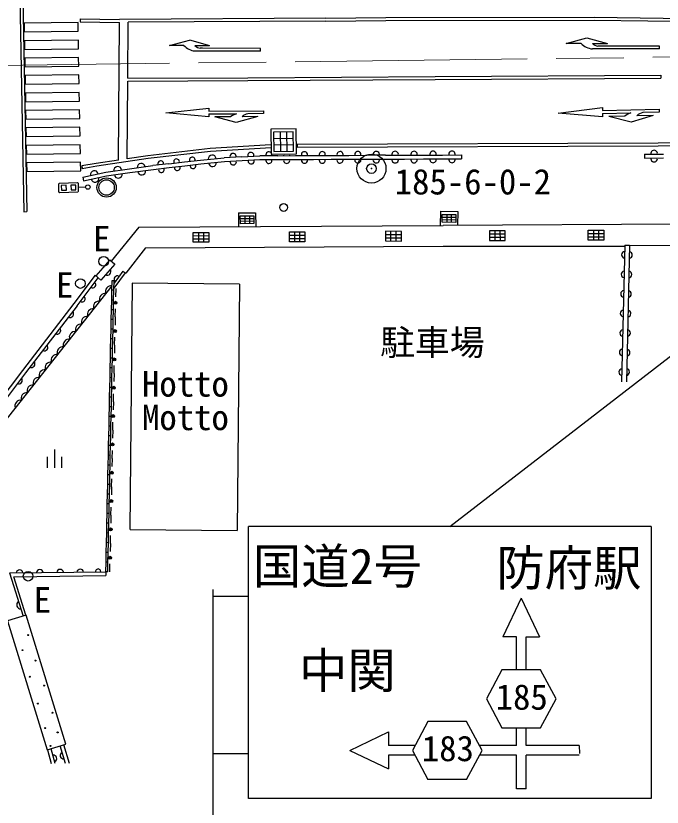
# Model space of a CAD drawing. Units: millimetres, scale not verified. Extents: x 40000 to 680000, y 20000 to 380000.
# Drawn here: x 268992 to 302420, y 256162 to 297063 of the extents above; entities that cross this region are included whole.
import ezdxf
from ezdxf.enums import TextEntityAlignment as Align

# ---------------------------------------------------------------- set-up
doc = ezdxf.new("R2010")
doc.units = ezdxf.units.MM
doc.header["$LTSCALE"] = 1000
doc.header["$PDMODE"] = 32
doc.header["$PDSIZE"] = 500
doc.linetypes.add('CHAIN', pattern=[18.5, 12, -1.5, 3.5, -1.5])
for name, color, linetype, lineweight in [('M-BGD', 7, 'Continuous', 25), ('M-BGD-EXST', 7, 'Continuous', 25), ('M-BMK', 2, 'CHAIN', 13), ('M-BMK-SRVR', 3, 'Continuous', 25), ('M-STR-STRC', 7, 'Continuous', 25)]:
    doc.layers.add(name, color=color, linetype=linetype, lineweight=lineweight)
doc.layers.add('M-BMK-HTXT', color=7, linetype='Continuous')
doc.styles.add('ＭＳ ゴシック', font='')
doc.styles.get('ＭＳ ゴシック').set_extended_font_data('MS Gothic')

msp = doc.modelspace()

# ---------------------------------------------------------------- linework, layer by layer
at = {"layer": 'M-BGD'}
for p, q in [((283335, 291071), (282326, 291055)), ((282326, 291055), (282342, 290059)), ((282662, 291061), (282678, 290064)), ((282999, 291066), (283014, 290069)), ((283350, 290075), (283335, 291071)), ((282332, 290723), (283340, 290739)), ((282337, 290391), (283345, 290407)), ((282342, 290059), (283350, 290075)), ((277717, 289513), (278536, 289610)), ((278536, 289610), (279762, 289731)), ((280688, 289780), (279762, 289731)), ((280688, 289780), (281614, 289830)), ((280699, 289581), (281620, 289630)), ((282539, 289834), (281614, 289830)), ((281620, 289630), (282540, 289634)), ((282539, 289834), (283459, 289838)), ((282540, 289634), (283460, 289638)), ((283459, 289838), (284379, 289843)), ((283460, 289638), (284380, 289643)), ((284379, 289843), (285299, 289847)), ((284380, 289643), (285300, 289647)), ((285299, 289847), (286219, 289851)), ((285300, 289647), (286220, 289651)), ((286219, 289851), (287139, 289856)), ((286220, 289651), (287140, 289656)), ((288119, 289859), (287139, 289856)), ((287140, 289656), (288120, 289659)), ((288119, 289859), (289099, 289862)), ((288120, 289659), (289100, 289662)), ((289099, 289862), (290079, 289866)), ((289100, 289662), (290080, 289666)), ((290079, 289866), (291059, 289869)), ((290080, 289666), (291060, 289669)), ((291059, 289869), (292039, 289872)), ((291060, 289669), (292039, 289672)), ((292039, 289872), (292039, 289672)), ((301508, 289912), (302496, 289915)), ((301508, 289912), (301509, 289712)), ((301509, 289712), (302496, 289715)), ((274866, 289161), (276083, 289319)), ((276901, 289416), (276083, 289319)), ((276108, 289120), (276925, 289217)), ((276901, 289416), (277717, 289513)), ((276925, 289217), (277741, 289314)), ((277741, 289314), (278558, 289412)), ((278558, 289412), (279777, 289532)), ((279777, 289532), (280699, 289581)), ((272456, 288732), (273649, 288984)), ((272497, 288537), (273684, 288787)), ((273649, 288984), (274866, 289161)), ((273684, 288787), (274894, 288963)), ((274894, 288963), (276108, 289120)), ((272456, 288732), (272497, 288537)), ((280503, 286875), (281391, 286885)), ((280503, 286875), (280511, 286169)), ((280601, 286717), (281303, 286726)), ((280835, 286720), (280839, 286321)), ((281069, 286723), (281073, 286323)), ((281303, 286726), (281307, 286326)), ((281391, 286885), (281399, 286173)), ((290950, 286960), (290941, 286224)), ((290950, 286960), (291843, 286949)), ((291040, 286398), (291045, 286799)), ((291045, 286799), (291751, 286791)), ((291280, 286796), (291275, 286395)), ((291515, 286794), (291510, 286392)), ((291751, 286791), (291746, 286389)), ((291843, 286949), (291834, 286229)), ((280606, 286318), (280601, 286717)), ((280602, 286584), (281304, 286592)), ((280604, 286451), (281306, 286459)), ((281307, 286326), (280606, 286318)), ((291746, 286389), (291040, 286398)), ((291042, 286532), (291747, 286523)), ((291043, 286665), (291749, 286657)), ((275346, 286142), (273931, 284383)), ((275346, 286142), (291090, 286225)), ((288118, 285925), (288117, 285425)), ((288938, 285923), (288118, 285925)), ((288390, 285424), (288391, 285924)), ((288663, 285423), (288665, 285923)), ((288937, 285423), (288938, 285923)), ((304138, 286304), (291090, 286225)), ((294300, 285956), (293496, 285955)), ((293496, 285955), (293497, 285442)), ((293764, 285955), (293765, 285442)), ((294032, 285956), (294033, 285443)), ((294301, 285443), (294300, 285956)), ((298592, 285982), (299404, 285983)), ((298592, 285461), (298592, 285982)), ((298863, 285982), (298863, 285461)), ((299133, 285983), (299134, 285462)), ((299404, 285983), (299405, 285462)), ((278163, 285867), (278966, 285872)), ((278167, 285362), (278163, 285867)), ((278164, 285698), (278967, 285704)), ((278166, 285530), (278968, 285536)), ((278431, 285869), (278434, 285364)), ((278698, 285871), (278702, 285366)), ((278966, 285872), (278969, 285368)), ((283139, 285895), (283933, 285897)), ((283141, 285385), (283139, 285895)), ((283140, 285725), (283934, 285727)), ((283140, 285555), (283935, 285557)), ((283404, 285896), (283406, 285386)), ((283669, 285896), (283670, 285387)), ((283933, 285897), (283935, 285387)), ((288117, 285758), (288937, 285756)), ((288117, 285591), (288937, 285589)), ((294301, 285785), (293496, 285784)), ((294301, 285614), (293497, 285613)), ((298592, 285808), (299405, 285809)), ((298592, 285635), (299405, 285636)), ((275705, 285063), (291094, 285161)), ((278969, 285368), (278167, 285362)), ((283935, 285387), (283141, 285385)), ((288117, 285425), (288937, 285423)), ((291094, 285161), (300483, 285160)), ((293497, 285442), (294301, 285443)), ((299405, 285462), (298592, 285461)), ((300484, 285213), (300318, 278151)), ((300484, 285213), (300734, 285207)), ((300734, 285207), (300568, 278145)), ((300734, 285207), (304100, 285193)), ((275705, 285063), (274675, 283756)), ((273847, 284456), (273123, 283631)), ((273847, 284456), (274110, 284225)), ((274110, 284225), (273386, 283400)), ((274527, 283865), (274070, 283244)), ((274527, 283865), (274675, 283756)), ((272158, 282066), (273248, 283521)), ((273386, 283400), (273097, 283654)), ((274648, 283776), (274065, 282983)), ((267095, 274430), (273967, 283100)), ((273962, 282877), (273973, 283379)), ((273973, 283379), (274073, 283376)), ((274062, 282875), (274073, 283376)), ((275009, 283253), (274883, 270511)), ((280557, 283198), (275009, 283253)), ((280557, 283198), (280431, 270457)), ((273952, 282375), (273962, 282877)), ((274062, 282875), (273962, 282877)), ((274052, 282373), (274062, 282875)), ((274064, 282968), (274058, 282973)), ((274164, 282966), (274155, 282547)), ((273941, 281874), (273952, 282375)), ((274052, 282373), (273952, 282375)), ((274041, 281871), (274052, 282373)), ((272158, 282066), (269492, 278618)), ((273930, 281372), (273941, 281874)), ((274041, 281871), (273941, 281874)), ((274030, 281370), (274041, 281871)), ((274133, 281502), (274142, 281920)), ((274133, 281502), (274124, 281083)), ((273919, 280870), (273930, 281372)), ((274030, 281370), (273930, 281372)), ((274019, 280868), (274030, 281370)), ((273908, 280368), (273919, 280870)), ((274019, 280868), (273919, 280870)), ((274008, 280366), (274019, 280868)), ((273897, 279867), (273908, 280368)), ((274008, 280366), (273908, 280368)), ((273997, 279865), (274008, 280366)), ((274101, 280037), (274110, 280456)), ((273887, 279365), (273897, 279867)), ((273997, 279865), (273897, 279867)), ((273987, 279363), (273997, 279865)), ((274101, 280037), (274092, 279619)), ((273876, 278863), (273887, 279365)), ((273987, 279363), (273887, 279365)), ((273976, 278861), (273987, 279363)), ((274070, 278573), (274079, 278991)), ((269492, 278618), (266302, 274392)), ((273865, 278362), (273876, 278863)), ((273976, 278861), (273876, 278863)), ((273965, 278359), (273976, 278861)), ((274070, 278573), (274061, 278155)), ((273854, 277860), (273865, 278362)), ((273965, 278359), (273865, 278362)), ((273954, 277858), (273965, 278359)), ((273843, 277358), (273854, 277860)), ((273954, 277858), (273854, 277860)), ((273943, 277356), (273954, 277858)), ((273832, 276856), (273843, 277358)), ((273943, 277356), (273843, 277358)), ((273932, 276854), (273943, 277356)), ((274038, 277109), (274047, 277527)), ((274038, 277109), (274029, 276690)), ((273822, 276355), (273832, 276856)), ((273932, 276854), (273832, 276856)), ((273922, 276353), (273932, 276854)), ((273811, 275853), (273822, 276355)), ((273922, 276353), (273822, 276355)), ((273911, 275851), (273922, 276353)), ((273800, 275351), (273811, 275853)), ((273911, 275851), (273811, 275853)), ((273900, 275349), (273911, 275851)), ((274006, 275645), (274015, 276063)), ((273789, 274850), (273800, 275351)), ((273900, 275349), (273800, 275351)), ((273889, 274848), (273900, 275349)), ((274006, 275645), (273997, 275226)), ((273778, 274348), (273789, 274850)), ((273889, 274848), (273789, 274850)), ((273878, 274346), (273889, 274848)), ((273975, 274180), (273984, 274599)), ((273767, 273846), (273778, 274348)), ((273878, 274346), (273778, 274348)), ((273867, 273844), (273878, 274346)), ((273975, 274180), (273966, 273762)), ((273757, 273345), (273767, 273846)), ((273867, 273844), (273767, 273846)), ((273857, 273342), (273867, 273844)), ((273746, 272843), (273757, 273345)), ((273857, 273342), (273757, 273345)), ((273846, 272841), (273857, 273342)), ((273735, 272341), (273746, 272843)), ((273846, 272841), (273746, 272843)), ((273835, 272339), (273846, 272841)), ((273943, 272716), (273952, 273134)), ((273943, 272716), (273934, 272298)), ((273724, 271839), (273735, 272341)), ((273835, 272339), (273735, 272341)), ((273824, 271837), (273835, 272339)), ((273713, 271338), (273724, 271839)), ((273824, 271837), (273724, 271839)), ((273813, 271336), (273824, 271837)), ((273911, 271252), (273921, 271670)), ((273702, 270836), (273713, 271338)), ((273813, 271336), (273713, 271338)), ((273802, 270834), (273813, 271336)), ((273911, 271252), (273902, 270833)), ((273692, 270334), (273702, 270836)), ((273802, 270834), (273702, 270836)), ((273792, 270332), (273802, 270834)), ((274912, 270511), (280431, 270457)), ((273681, 269833), (273692, 270334)), ((273792, 270332), (273692, 270334)), ((273781, 269830), (273792, 270332)), ((273880, 269787), (273889, 270206)), ((273670, 269331), (273681, 269833)), ((273781, 269830), (273681, 269833)), ((273770, 269329), (273781, 269830)), ((273880, 269787), (273871, 269369)), ((273659, 268829), (273670, 269331)), ((273770, 269329), (273670, 269331)), ((273759, 268827), (273770, 269329)), ((273648, 268328), (273659, 268829)), ((273759, 268827), (273659, 268829)), ((273748, 268325), (273759, 268827)), ((273848, 268323), (273857, 268742)), ((268666, 268270), (273648, 268328)), ((273648, 268328), (273651, 268128)), ((273748, 268325), (273648, 268328)), ((268666, 268270), (269365, 266040)), ((268885, 268073), (273651, 268128)), ((269509, 266082), (268885, 268073)), ((269532, 266092), (268567, 265795)), ((271583, 259420), (269532, 266092)), ((268567, 265795), (270618, 259123)), ((270618, 259123), (271583, 259420)), ((271554, 258415), (271291, 259330)), ((271762, 258415), (271482, 259389)), ((270622, 259124), (270821, 258415)), ((271034, 258415), (270813, 259183))]:
    msp.add_line(p, q, dxfattribs=at)
msp.add_lwpolyline([(283503, 289927), (283482, 291224), (282174, 291203), (282195, 289906)], close=True, dxfattribs=at)
msp.add_lwpolyline([(273097, 283654), (271999, 282187), (269333, 278740), (266083, 274434), (267888, 267841)], dxfattribs=at)
for centre, radius in [((273686, 288191), 500), ((273686, 288191), 400), ((282847, 287157), 200), ((274149, 282234), 75), ((274149, 282234), 49.5), ((274149, 282234), 24.5), ((274117, 280769), 75), ((274117, 280769), 49.5), ((274117, 280769), 24.5), ((274085, 279305), 75), ((274085, 279305), 49.5), ((274085, 279305), 24.5), ((274054, 277841), 75), ((274054, 277841), 49.5), ((274054, 277841), 24.5), ((274022, 276377), 75), ((274022, 276377), 49.5), ((274022, 276377), 24.5), ((273991, 274912), 75), ((273991, 274912), 49.5), ((273991, 274912), 24.5), ((273959, 273448), 75), ((273959, 273448), 49.5), ((273959, 273448), 24.5), ((273927, 271984), 75), ((273927, 271984), 49.5), ((273927, 271984), 24.5), ((273896, 270520), 75), ((273896, 270520), 49.5), ((273896, 270520), 24.5), ((273864, 269055), 75), ((273864, 269055), 49.5), ((273864, 269055), 24.5), ((269638, 265058), 25), ((269337, 264277), 25), ((270003, 263738), 25), ((269709, 262902), 25), ((270456, 262448), 25), ((270138, 261516), 25), ((270888, 261044), 25), ((270514, 260253), 25), ((271156, 260026), 25), ((270788, 259328), 25)]:
    msp.add_circle(centre, radius, dxfattribs=at)
for centre, radius, start, end in [((281147, 289846), 159, 348.1685, 197.9304), ((282079, 289873), 159, 43.9085, 195.3176), ((283919, 289882), 159, 345.2194, 195.3166), ((284839, 289886), 159, 345.2194, 195.3166), ((285759, 289890), 159, 345.2194, 195.3166), ((286679, 289895), 159, 345.2194, 195.3166), ((287629, 289891), 167, 348.6615, 191.7283), ((288609, 289894), 167, 348.664, 191.7261), ((289589, 289897), 167, 348.664, 191.7261), ((290569, 289901), 167, 348.664, 191.7261), ((291549, 289904), 167, 348.6626, 191.7258), ((302002, 289946), 168, 349.0851, 191.2844), ((277303, 289517), 147, 345.6271, 207.9444), ((278119, 289614), 147, 345.6261, 207.9454), ((279148, 289666), 204, 6.8258, 184.4134), ((280225, 289797), 159, 348.1699, 197.929), ((281162, 289564), 159, 168.1699, 17.929), ((282080, 289591), 159, 165.2194, 15.3166), ((282079, 289873), 159, 345.2222, 12.2768), ((282999, 289877), 159, 165.701, 195.3222), ((283000, 289595), 159, 165.2196, 15.3164), ((282999, 289877), 159, 345.224, 16.1254), ((283920, 289599), 159, 165.2194, 15.3166), ((284840, 289604), 159, 165.2194, 15.3166), ((285760, 289608), 159, 165.2185, 15.3173), ((286680, 289612), 159, 165.2194, 15.3166), ((287630, 289624), 167, 168.6626, 11.7258), ((288610, 289627), 167, 168.6626, 11.7258), ((289590, 289631), 167, 168.6626, 11.7258), ((290570, 289634), 167, 168.6626, 11.7258), ((291550, 289637), 167, 168.6626, 11.7258), ((302003, 289681), 168, 169.0849, 11.2829), ((274261, 289069), 204, 9.2897, 187.2201), ((275476, 289236), 204, 8.5356, 186.223), ((276486, 289420), 147, 345.6271, 207.9444), ((276523, 289116), 147, 165.6271, 27.9444), ((277339, 289213), 147, 165.6258, 27.9437), ((278156, 289310), 147, 165.6271, 27.9444), ((279167, 289476), 204, 186.8266, 4.4113), ((280240, 289515), 159, 168.1689, 17.9298), ((273050, 288856), 202, 12.5674, 191.2934), ((274289, 288879), 204, 189.2897, 7.2201), ((275500, 289046), 204, 188.5356, 6.223), ((273090, 288664), 202, 192.5674, 11.2934), ((300491, 284708), 169, 95.1951, 262.1144), ((300703, 284703), 169, 275.1943, 82.115), ((273721, 283837), 187, 240.0613, 37.4056), ((300468, 283699), 169, 95.1954, 262.1141), ((300679, 283694), 169, 275.1954, 82.1141), ((274245, 283453), 167, 59.4928, 227.8593), ((272974, 283158), 152, 233.7311, 52.5943), ((273917, 282819), 286, 79.9657, 203.233), ((273605, 282425), 286, 79.9638, 203.2349), ((300444, 282690), 169, 95.1951, 262.1144), ((300655, 282685), 169, 275.1943, 82.115), ((272429, 282431), 152, 233.7311, 52.5943), ((273293, 282031), 286, 79.9657, 203.233), ((272980, 281637), 286, 79.9651, 203.2344), ((300420, 281681), 169, 95.1954, 262.1141), ((300632, 281676), 169, 275.1954, 82.1141), ((271797, 281657), 185, 243.1711, 41.3918), ((272668, 281242), 286, 79.9645, 203.2342), ((272356, 280848), 286, 79.9657, 203.233), ((271130, 280795), 185, 243.1725, 41.3905), ((272043, 280454), 286, 79.9651, 203.2344), ((300397, 280673), 169, 95.1943, 262.115), ((300608, 280668), 169, 275.1941, 82.1169), ((271731, 280060), 286, 79.9657, 203.233), ((270464, 279933), 185, 243.1738, 41.3892), ((271418, 279666), 286, 79.9651, 203.2344), ((300373, 279664), 169, 95.1971, 262.1142), ((300584, 279659), 169, 275.1954, 82.1141), ((271106, 279272), 286, 79.9645, 203.2342), ((269797, 279071), 185, 243.1731, 41.3909), ((270794, 278878), 286, 79.9657, 203.233), ((270481, 278484), 286, 79.9651, 203.2344), ((300349, 278655), 169, 95.1943, 262.115), ((300561, 278650), 169, 275.196, 82.115), ((269150, 278213), 179, 242.2449, 43.6848), ((270169, 278089), 286, 79.9657, 203.233), ((269856, 277695), 286, 79.9651, 203.2344), ((269544, 277301), 286, 79.9645, 203.2342), ((269232, 276907), 286, 79.9651, 203.2344), ((269189, 268250), 176, 9.2196, 172.0979), ((270235, 268262), 176, 9.2185, 172.0987), ((271280, 268274), 176, 9.2212, 172.0979), ((272326, 268286), 176, 9.2193, 172.0998), ((273248, 268339), 134, 353.9245, 187.3924), ((269241, 266611), 202, 122.2798, 272.5353), ((271457, 258832), 172, 113.4542, 278.6217), ((270936, 258678), 172, 293.387, 98.77)]:
    msp.add_arc(centre, radius, start, end, dxfattribs=at)
at = {"layer": 'M-BGD-EXST'}
for p, q in [((271212, 288378), (271245, 288418)), ((271225, 287950), (271212, 288378)), ((271245, 288418), (272180, 288446)), ((272211, 288414), (272180, 288446)), ((272211, 288414), (272224, 287980)), ((271262, 287918), (271225, 287950)), ((272224, 287980), (272194, 287946)), ((272603, 288209), (272218, 288197)), ((272194, 287946), (271262, 287918)), ((270987, 274642), (270987, 273704)), ((270612, 274267), (270612, 273704)), ((271362, 274267), (271362, 273704))]:
    msp.add_line(p, q, dxfattribs=at)
for points in [[(271607, 288056), (271599, 288304), (271339, 288296), (271347, 288049)], [(272096, 288071), (272088, 288317), (271838, 288309), (271846, 288064)]]:
    msp.add_lwpolyline(points, close=True, dxfattribs=at)
for centre, radius in [((272717, 288212), 114), ((273538, 284372), 250), ((272333, 283226), 250), ((269630, 268100), 250)]:
    msp.add_circle(centre, radius, dxfattribs=at)
at = {"layer": 'M-BMK'}
msp.add_line((264942, 294465), (364137, 295679), dxfattribs=at)
at = {"layer": 'M-BMK-SRVR'}
msp.add_circle((287386, 289169), 750, dxfattribs=at)
msp.add_point((287386, 289169), dxfattribs=at)
at = {"layer": 'M-STR-STRC'}
for p, q in [((269146, 300814), (269403, 286940)), ((269296, 300817), (269553, 286943)), ((272210, 296713), (269420, 296678)), ((269420, 296678), (269428, 296228)), ((272218, 296263), (272210, 296713)), ((272323, 296911), (272321, 296761)), ((272321, 296761), (274357, 296725)), ((272323, 296911), (274358, 296875)), ((274300, 289608), (274357, 296725)), ((285024, 296939), (274358, 296875)), ((274784, 293840), (274807, 296728)), ((285026, 296789), (274807, 296728)), ((269428, 296228), (272218, 296263)), ((272226, 295811), (269436, 295776)), ((269436, 295776), (269444, 295326)), ((272234, 295361), (272226, 295811)), ((276933, 295532), (277970, 295811)), ((277971, 295815), (279015, 295522)), ((297456, 295638), (298519, 295929)), ((298519, 295932), (299591, 295636)), ((269444, 295326), (272234, 295361)), ((277687, 295530), (276933, 295532)), ((278252, 295528), (279005, 295526)), ((278648, 295386), (278534, 295386)), ((281643, 295377), (278648, 295386)), ((281642, 295236), (281643, 295377)), ((298229, 295639), (297456, 295638)), ((298809, 295639), (299582, 295640)), ((302287, 295352), (298809, 295349)), ((299216, 295495), (299099, 295495)), ((302287, 295497), (299216, 295495)), ((302287, 295352), (302287, 295497)), ((272242, 294910), (269452, 294875)), ((272250, 294460), (272242, 294910)), ((281642, 295236), (278251, 295245)), ((269452, 294875), (269460, 294425)), ((269460, 294425), (272250, 294460)), ((272258, 294008), (269469, 293973)), ((269469, 293973), (269477, 293523)), ((272266, 293558), (272258, 294008)), ((274750, 289675), (274783, 293690)), ((274783, 293690), (280992, 293715)), ((274784, 293840), (280991, 293865)), ((302342, 293993), (302343, 293843)), ((269477, 293523), (272266, 293558)), ((272274, 293107), (269485, 293072)), ((269485, 293072), (269493, 292622)), ((272282, 292657), (272274, 293107)), ((269493, 292622), (272282, 292657)), ((272291, 292205), (269501, 292170)), ((269501, 292170), (269509, 291720)), ((272299, 291756), (272291, 292205)), ((276748, 292053), (278972, 292294)), ((278974, 291839), (276748, 292053)), ((278972, 292294), (278973, 292142)), ((278973, 292142), (281805, 292158)), ((281805, 292158), (281806, 292007)), ((297034, 292028), (299326, 292322)), ((299326, 292322), (299330, 292165)), ((299330, 292165), (302256, 292239)), ((299334, 292008), (300804, 292045)), ((302260, 292082), (301418, 292061)), ((302256, 292239), (302260, 292082)), ((269509, 291720), (272299, 291756)), ((278974, 291990), (280396, 291999)), ((278974, 291990), (278974, 291839)), ((280087, 291845), (279278, 291840)), ((280392, 291543), (279278, 291840)), ((281503, 291853), (280392, 291543)), ((281503, 291853), (280694, 291848)), ((281806, 292007), (280990, 292002)), ((299338, 291851), (297034, 292028)), ((299334, 292008), (299338, 291851)), ((300488, 291881), (299652, 291859)), ((300809, 291575), (299652, 291859)), ((301951, 291918), (300809, 291575)), ((301951, 291918), (301115, 291896)), ((272307, 291304), (269517, 291269)), ((269517, 291269), (269525, 290819)), ((272315, 290854), (272307, 291304)), ((269525, 290819), (272315, 290854)), ((272323, 290403), (269533, 290367)), ((272331, 289953), (272323, 290403)), ((283538, 290413), (283538, 290263)), ((269533, 290367), (269541, 289917)), ((269541, 289917), (272331, 289953)), ((272339, 289501), (269550, 289466)), ((269550, 289466), (269558, 289016)), ((272347, 289051), (272339, 289501)), ((272399, 289306), (272424, 289158)), ((291434, 270672), (315790, 289461)), ((269558, 289016), (272347, 289051)), ((269403, 286940), (269553, 286943)), ((281023, 256616), (281023, 270672)), ((301846, 270672), (281023, 270672)), ((301846, 270672), (301846, 256616)), ((279187, 267411), (279187, 254943)), ((279187, 267059), (281023, 267059)), ((295129, 266966), (294179, 264966)), ((295129, 266966), (296079, 264966)), ((294879, 264966), (294179, 264966)), ((294879, 263255), (294879, 264966)), ((295379, 264966), (296079, 264966)), ((295379, 263255), (295379, 264966)), ((294129, 263255), (293329, 261755)), ((296129, 263255), (294129, 263255)), ((296929, 261755), (296129, 263255)), ((293329, 261755), (294129, 260255)), ((296129, 260255), (296929, 261755)), ((290308, 260597), (289508, 259097)), ((292308, 260597), (290308, 260597)), ((293108, 259097), (292308, 260597)), ((294129, 260255), (296129, 260255)), ((294879, 259347), (294879, 260255)), ((295379, 259347), (295379, 260255)), ((286269, 259097), (288269, 260047)), ((288269, 260047), (288269, 259347)), ((289641, 259347), (288269, 259347)), ((294879, 259347), (292975, 259347)), ((298131, 259347), (295379, 259347)), ((298131, 259347), (298145, 258930)), ((279187, 258932), (281023, 258932)), ((286269, 259097), (288269, 258147)), ((289508, 259097), (290308, 257597)), ((292308, 257597), (293108, 259097)), ((288269, 258847), (288269, 258147)), ((289641, 258847), (288269, 258847)), ((294879, 258847), (292975, 258847)), ((294879, 257111), (294879, 258847)), ((295379, 257111), (295379, 258847)), ((298131, 258847), (295379, 258847)), ((292308, 257597), (290308, 257597)), ((295379, 257111), (294879, 257111)), ((301846, 256616), (281023, 256616))]:
    msp.add_line(p, q, dxfattribs=at)
for points in [[(285024, 296939), (288130, 296980), (298903, 296997), (307234, 296881)], [(285026, 296789), (288131, 296830), (298902, 296847), (307232, 296731)], [(280991, 293865), (290680, 293922), (302342, 293993)], [(280992, 293715), (290681, 293772), (302343, 293843)], [(336929, 290974), (329742, 290693), (324441, 290581), (314146, 290538), (302205, 290478), (283538, 290413)], [(336937, 290824), (329746, 290543), (324443, 290431), (314147, 290388), (302206, 290328), (283538, 290263)], [(282189, 290239), (279063, 290048), (275833, 289686), (273175, 289287), (272424, 289158)], [(282187, 290389), (279050, 290198), (275814, 289834), (274750, 289675)], [(274300, 289608), (273151, 289435), (272399, 289306)]]:
    msp.add_lwpolyline(points, dxfattribs=at)
for centre, radius, start, end in [((278368, 296180), 942, 223.677, 262.8716), ((278592, 295853), 471, 223.6781, 262.87), ((298925, 296308), 966, 223.8811, 263.0783), ((299157, 295974), 483, 223.8807, 263.0775), ((301122, 291050), 1045, 107.7012, 127.351), ((301502, 291545), 523, 99.2599, 137.7674), ((280685, 291029), 1011, 106.576, 126.2306), ((281062, 291501), 506, 98.1384, 136.6459)]:
    msp.add_arc(centre, radius, start, end, dxfattribs=at)

# ---------------------------------------------------------------- texts
at = {"layer": 'M-BMK-HTXT', "style": 'ＭＳ ゴシック'}
for s, p in [('E', (273441, 285546)), ('E', (271519, 283148)), ('駐車場', (290535, 280179)), ('Hotto', (277764, 278041)), ('Motto', (277764, 276310)), ('E', (270366, 266875))]:
    msp.add_text(s, height=1320, dxfattribs=at).set_placement(p, align=Align.MIDDLE_CENTER)
at = {"layer": 'M-BMK-SRVR', "style": 'ＭＳ ゴシック'}
msp.add_text('185-6-0-2', height=1320, dxfattribs=at).set_placement((292629, 288490), align=Align.MIDDLE_CENTER)
at = {"layer": 'M-STR-STRC', "style": 'ＭＳ ゴシック'}
for s, height, p in [('国道2号', 1833, (281254, 267152)), ('防府駅', 1833, (293848, 267059)), ('中関', 1833, (283640, 261759)), ('185', 1320, (293810, 260801)), ('183', 1320, (289989, 258143))]:
    msp.add_text(s, height=height, dxfattribs=at).set_placement(p, align=Align.BOTTOM_LEFT)

doc.saveas('drawing.dxf')
